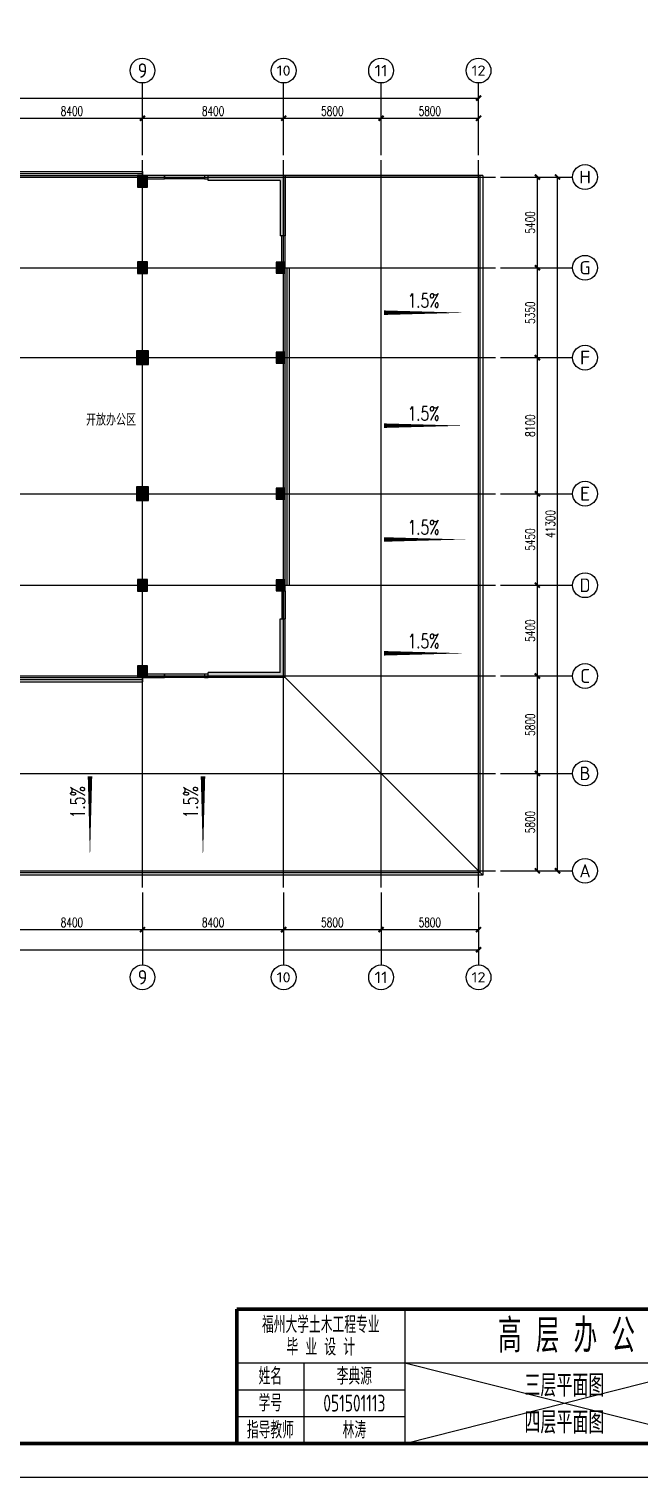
# Model space of a CAD drawing. Extents: x -1 to 1050000, y -900000 to 0.
# Drawn here: x 488434 to 524742, y -360000 to -273798 of the extents above; entities that cross this region are included whole.
import ezdxf
from ezdxf.enums import TextEntityAlignment as Align

# ---------------------------------------------------------------- set-up
doc = ezdxf.new("R2010")
doc.units = 0
doc.header["$LTSCALE"] = 1000
doc.header["$MEASUREMENT"] = 0
for name, color, linetype in [('AXIS', 3, 'Continuous'), ('AXIS_TEXT', 7, 'Continuous'), ('COLUMN', 9, 'Continuous'), ('CURTWALL', 4, 'Continuous'), ('DIM_SYMB', 3, 'Continuous'), ('G-ANNO-TTLB', 6, 'Continuous'), ('G-ANNO-TTLB-THIN', 151, 'Continuous'), ('PUB_HATCH', 8, 'Continuous'), ('PUB_TEXT', 7, 'Continuous'), ('ROOF', 4, 'Continuous'), ('Text', 7, 'Continuous'), ('WALL', 9, 'Continuous'), ('WINDOW', 4, 'Continuous')]:
    doc.layers.add(name, color=color, linetype=linetype)
doc.layers.add('DOTE', color=1, linetype='Continuous', plot=False)
doc.layers.add('ignorePrint', color=151, linetype='Continuous', plot=False)
doc.layers.add('G-ANNO-TTLB-WIDE', color=214, linetype='Continuous', lineweight=100)
doc.styles.add('_TCH_AXIS', font='tssdeng.shx', dxfattribs={"bigfont": 'GBCBIG.shx'})
doc.styles.add('_TCH_DIM', font='SIMPLEX', dxfattribs={"bigfont": 'GBCBIG'})
doc.styles.add('_TCH_DIM_T3', font='SIMPLEX', dxfattribs={"width": 0.705882, "bigfont": 'GBCBIG'})
doc.styles.add('COMPLEX', font='COMPLEX')
doc.styles.add('hztxt', font='tssdeng.shx', dxfattribs={"width": 0.7, "bigfont": 'hztxt.shx'})
doc.styles.get("Standard").update_dxf_attribs({"font": 'gbenor.shx', "bigfont": 'gbcbig.shx'})
doc.dimstyles.new('_TCH_ARCH&&100', dxfattribs={"dimtxt": 297.5, "dimasz": 100, "dimexe": 250, "dimexo": 300, "dimgap": 126.25, "dimtad": 1, "dimdec": 0, "dimzin": 0, "dimdsep": 46, "dimtxsty": '_TCH_DIM_T3', "dimblk": 'ARCHTICK', "dimcen": 0.09, "dimclrt": 7, "dimazin": 2, "dimtfac": 1, "dimtdec": 0, "dimtix": 1, "dimtmove": 2, "dimatfit": 3, "dimfxl": 1, "dimtolj": 1, "dimtzin": 0, "dimarcsym": 0})

# ---------------------------------------------------------------- blocks, each defined once
blk = doc.blocks.new('*U1')
blk.add_line((-525000, 0), (525000, 0))
blk = doc.blocks.new('*U2')
at = {"layer": 'Defpoints', "color": 0, "linetype": 'ByBlock', "lineweight": -2, "transparency": 16777216}
blk.add_blockref('*U1', (0, -360000), dxfattribs=at)
blk = doc.blocks.new('_ArchTick')
at = {"color": 0, "linetype": 'ByBlock', "const_width": 0.4}
blk.add_lwpolyline([(-0.5, -0.5), (0.5, 0.5)], dxfattribs=at)
blk = doc.blocks.new('*D382')
at = {"layer": 'AXIS', "color": 0, "lineweight": -2, "transparency": 16777216}
for p, q in [((486791, -325213), (486791, -327663)), ((495191, -325213), (495191, -327663)), ((486791, -327413), (495191, -327413))]:
    blk.add_line(p, q, dxfattribs=at)
at = {"layer": 'Defpoints', "color": 0, "transparency": 16777216}
for p in [(486791, -324913), (495191, -324913), (495191, -327413)]:
    blk.add_point(p, dxfattribs=at)
at = {"layer": 'AXIS', "color": 0, "lineweight": -2, "transparency": 16777216, "xscale": 300, "yscale": 300, "zscale": 300, "rotation": 180}
blk.add_blockref('_ArchTick', (486791, -327413), dxfattribs=at)
at = {"layer": 'AXIS', "color": 0, "lineweight": -2, "transparency": 16777216, "xscale": 300, "yscale": 300, "zscale": 300}
blk.add_blockref('_ArchTick', (495191, -327413), dxfattribs=at)
at = {"layer": 'AXIS', "color": 7, "transparency": 16777216, "insert": (490991, -326988), "char_height": 550, "attachment_point": 5, "style": '_TCH_DIM_T3'}
blk.add_mtext('\\A1;8400', dxfattribs=at)
blk = doc.blocks.new('*D383')
at = {"layer": 'AXIS', "color": 0, "lineweight": -2, "transparency": 16777216}
for p, q in [((495191, -325213), (495191, -327663)), ((503591, -325213), (503591, -327663)), ((495191, -327413), (503591, -327413))]:
    blk.add_line(p, q, dxfattribs=at)
at = {"layer": 'Defpoints', "color": 0, "transparency": 16777216}
for p in [(495191, -324913), (503591, -324913), (503591, -327413)]:
    blk.add_point(p, dxfattribs=at)
at = {"layer": 'AXIS', "color": 0, "lineweight": -2, "transparency": 16777216, "xscale": 300, "yscale": 300, "zscale": 300, "rotation": 180}
blk.add_blockref('_ArchTick', (495191, -327413), dxfattribs=at)
at = {"layer": 'AXIS', "color": 0, "lineweight": -2, "transparency": 16777216, "xscale": 300, "yscale": 300, "zscale": 300}
blk.add_blockref('_ArchTick', (503591, -327413), dxfattribs=at)
at = {"layer": 'AXIS', "color": 7, "transparency": 16777216, "insert": (499391, -326988), "char_height": 550, "attachment_point": 5, "style": '_TCH_DIM_T3'}
blk.add_mtext('\\A1;8400', dxfattribs=at)
blk = doc.blocks.new('*D384')
at = {"layer": 'AXIS', "color": 0, "lineweight": -2, "transparency": 16777216}
for p, q in [((503591, -325213), (503591, -327663)), ((509391, -325213), (509391, -327663)), ((503591, -327413), (509391, -327413))]:
    blk.add_line(p, q, dxfattribs=at)
at = {"layer": 'Defpoints', "color": 0, "transparency": 16777216}
for p in [(503591, -324913), (509391, -324913), (509391, -327413)]:
    blk.add_point(p, dxfattribs=at)
at = {"layer": 'AXIS', "color": 0, "lineweight": -2, "transparency": 16777216, "xscale": 300, "yscale": 300, "zscale": 300, "rotation": 180}
blk.add_blockref('_ArchTick', (503591, -327413), dxfattribs=at)
at = {"layer": 'AXIS', "color": 0, "lineweight": -2, "transparency": 16777216, "xscale": 300, "yscale": 300, "zscale": 300}
blk.add_blockref('_ArchTick', (509391, -327413), dxfattribs=at)
at = {"layer": 'AXIS', "color": 7, "transparency": 16777216, "insert": (506491, -326988), "char_height": 550, "attachment_point": 5, "style": '_TCH_DIM_T3'}
blk.add_mtext('\\A1;5800', dxfattribs=at)
blk = doc.blocks.new('*D385')
at = {"layer": 'AXIS', "color": 0, "lineweight": -2, "transparency": 16777216}
for p, q in [((509391, -325213), (509391, -327663)), ((515191, -325213), (515191, -327663)), ((509391, -327413), (515191, -327413))]:
    blk.add_line(p, q, dxfattribs=at)
at = {"layer": 'Defpoints', "color": 0, "transparency": 16777216}
for p in [(509391, -324913), (515191, -324913), (515191, -327413)]:
    blk.add_point(p, dxfattribs=at)
at = {"layer": 'AXIS', "color": 0, "lineweight": -2, "transparency": 16777216, "xscale": 300, "yscale": 300, "zscale": 300, "rotation": 180}
blk.add_blockref('_ArchTick', (509391, -327413), dxfattribs=at)
at = {"layer": 'AXIS', "color": 0, "lineweight": -2, "transparency": 16777216, "xscale": 300, "yscale": 300, "zscale": 300}
blk.add_blockref('_ArchTick', (515191, -327413), dxfattribs=at)
at = {"layer": 'AXIS', "color": 7, "transparency": 16777216, "insert": (512291, -326988), "char_height": 550, "attachment_point": 5, "style": '_TCH_DIM_T3'}
blk.add_mtext('\\A1;5800', dxfattribs=at)
blk = doc.blocks.new('*D368')
at = {"layer": 'AXIS', "color": 0, "lineweight": -2, "transparency": 16777216}
for p, q in [((442691, -325613), (442691, -328863)), ((515191, -325613), (515191, -328863)), ((442691, -328613), (515191, -328613))]:
    blk.add_line(p, q, dxfattribs=at)
at = {"layer": 'Defpoints', "color": 0, "transparency": 16777216}
for p in [(442691, -325313), (515191, -325313), (515191, -328613)]:
    blk.add_point(p, dxfattribs=at)
at = {"layer": 'AXIS', "color": 0, "lineweight": -2, "transparency": 16777216, "xscale": 300, "yscale": 300, "zscale": 300, "rotation": 180}
blk.add_blockref('_ArchTick', (442691, -328613), dxfattribs=at)
at = {"layer": 'AXIS', "color": 0, "lineweight": -2, "transparency": 16777216, "xscale": 300, "yscale": 300, "zscale": 300}
blk.add_blockref('_ArchTick', (515191, -328613), dxfattribs=at)
at = {"layer": 'AXIS', "color": 7, "transparency": 16777216, "insert": (478941, -328188), "char_height": 550, "attachment_point": 5, "style": '_TCH_DIM_T3'}
blk.add_mtext('\\A1;72500', dxfattribs=at)
blk = doc.blocks.new('_AXISO')
blk.add_circle((0, 0), 0.5)
at = {"layer": 'AXIS_TEXT', "style": 'COMPLEX', "width": 1.041667}
blk.add_attdef('A', text='', height=0.56, dxfattribs=at).set_placement((-0.25, -0.28), (0.25, -0.28), align=Align.FIT)
blk = doc.blocks.new('*D370')
at = {"layer": 'AXIS', "color": 0, "lineweight": -2, "transparency": 16777216}
for p, q in [((516491, -318113), (518941, -318113)), ((518691, -323913), (518691, -318113)), ((516491, -323913), (518941, -323913))]:
    blk.add_line(p, q, dxfattribs=at)
at = {"layer": 'Defpoints', "color": 0, "transparency": 16777216}
for p in [(516191, -318113), (518691, -318113), (516191, -323913)]:
    blk.add_point(p, dxfattribs=at)
at = {"layer": 'AXIS', "color": 0, "lineweight": -2, "transparency": 16777216, "xscale": 300, "yscale": 300, "zscale": 300}
for p, rotation in [((518691, -318113), 90), ((518691, -323913), 270)]:
    blk.add_blockref('_ArchTick', p, dxfattribs=dict(at, rotation=rotation))
at = {"layer": 'AXIS', "color": 7, "transparency": 16777216, "insert": (518266, -321013), "char_height": 550, "attachment_point": 5, "rotation": 90, "style": '_TCH_DIM_T3'}
blk.add_mtext('\\A1;5800', dxfattribs=at)
blk = doc.blocks.new('*D371')
at = {"layer": 'AXIS', "color": 0, "lineweight": -2, "transparency": 16777216}
for p, q in [((516491, -312313), (518941, -312313)), ((518691, -318113), (518691, -312313)), ((516491, -318113), (518941, -318113))]:
    blk.add_line(p, q, dxfattribs=at)
at = {"layer": 'Defpoints', "color": 0, "transparency": 16777216}
for p in [(516191, -312313), (518691, -312313), (516191, -318113)]:
    blk.add_point(p, dxfattribs=at)
at = {"layer": 'AXIS', "color": 0, "lineweight": -2, "transparency": 16777216, "xscale": 300, "yscale": 300, "zscale": 300}
for p, rotation in [((518691, -312313), 90), ((518691, -318113), 270)]:
    blk.add_blockref('_ArchTick', p, dxfattribs=dict(at, rotation=rotation))
at = {"layer": 'AXIS', "color": 7, "transparency": 16777216, "insert": (518266, -315213), "char_height": 550, "attachment_point": 5, "rotation": 90, "style": '_TCH_DIM_T3'}
blk.add_mtext('\\A1;5800', dxfattribs=at)
blk = doc.blocks.new('*D372')
at = {"layer": 'AXIS', "color": 0, "lineweight": -2, "transparency": 16777216}
for p, q in [((516491, -306913), (518941, -306913)), ((518691, -312313), (518691, -306913)), ((516491, -312313), (518941, -312313))]:
    blk.add_line(p, q, dxfattribs=at)
at = {"layer": 'Defpoints', "color": 0, "transparency": 16777216}
for p in [(516191, -306913), (518691, -306913), (516191, -312313)]:
    blk.add_point(p, dxfattribs=at)
at = {"layer": 'AXIS', "color": 0, "lineweight": -2, "transparency": 16777216, "xscale": 300, "yscale": 300, "zscale": 300}
for p, rotation in [((518691, -306913), 90), ((518691, -312313), 270)]:
    blk.add_blockref('_ArchTick', p, dxfattribs=dict(at, rotation=rotation))
at = {"layer": 'AXIS', "color": 7, "transparency": 16777216, "insert": (518266, -309613), "char_height": 550, "attachment_point": 5, "rotation": 90, "style": '_TCH_DIM_T3'}
blk.add_mtext('\\A1;5400', dxfattribs=at)
blk = doc.blocks.new('*D373')
at = {"layer": 'AXIS', "color": 0, "lineweight": -2, "transparency": 16777216}
for p, q in [((516491, -301463), (518941, -301463)), ((518691, -306913), (518691, -301463)), ((516491, -306913), (518941, -306913))]:
    blk.add_line(p, q, dxfattribs=at)
at = {"layer": 'Defpoints', "color": 0, "transparency": 16777216}
for p in [(516191, -301463), (518691, -301463), (516191, -306913)]:
    blk.add_point(p, dxfattribs=at)
at = {"layer": 'AXIS', "color": 0, "lineweight": -2, "transparency": 16777216, "xscale": 300, "yscale": 300, "zscale": 300}
for p, rotation in [((518691, -301463), 90), ((518691, -306913), 270)]:
    blk.add_blockref('_ArchTick', p, dxfattribs=dict(at, rotation=rotation))
at = {"layer": 'AXIS', "color": 7, "transparency": 16777216, "insert": (518266, -304188), "char_height": 550, "attachment_point": 5, "rotation": 90, "style": '_TCH_DIM_T3'}
blk.add_mtext('\\A1;5450', dxfattribs=at)
blk = doc.blocks.new('*D374')
at = {"layer": 'AXIS', "color": 0, "lineweight": -2, "transparency": 16777216}
for p, q in [((516491, -293363), (518941, -293363)), ((518691, -301463), (518691, -293363)), ((516491, -301463), (518941, -301463))]:
    blk.add_line(p, q, dxfattribs=at)
at = {"layer": 'Defpoints', "color": 0, "transparency": 16777216}
for p in [(516191, -293363), (518691, -293363), (516191, -301463)]:
    blk.add_point(p, dxfattribs=at)
at = {"layer": 'AXIS', "color": 0, "lineweight": -2, "transparency": 16777216, "xscale": 300, "yscale": 300, "zscale": 300}
for p, rotation in [((518691, -293363), 90), ((518691, -301463), 270)]:
    blk.add_blockref('_ArchTick', p, dxfattribs=dict(at, rotation=rotation))
at = {"layer": 'AXIS', "color": 7, "transparency": 16777216, "insert": (518266, -297413), "char_height": 550, "attachment_point": 5, "rotation": 90, "style": '_TCH_DIM_T3'}
blk.add_mtext('\\A1;8100', dxfattribs=at)
blk = doc.blocks.new('*D375')
at = {"layer": 'AXIS', "color": 0, "lineweight": -2, "transparency": 16777216}
for p, q in [((516491, -288013), (518941, -288013)), ((518691, -293363), (518691, -288013)), ((516491, -293363), (518941, -293363))]:
    blk.add_line(p, q, dxfattribs=at)
at = {"layer": 'Defpoints', "color": 0, "transparency": 16777216}
for p in [(516191, -288013), (518691, -288013), (516191, -293363)]:
    blk.add_point(p, dxfattribs=at)
at = {"layer": 'AXIS', "color": 0, "lineweight": -2, "transparency": 16777216, "xscale": 300, "yscale": 300, "zscale": 300}
for p, rotation in [((518691, -288013), 90), ((518691, -293363), 270)]:
    blk.add_blockref('_ArchTick', p, dxfattribs=dict(at, rotation=rotation))
at = {"layer": 'AXIS', "color": 7, "transparency": 16777216, "insert": (518266, -290688), "char_height": 550, "attachment_point": 5, "rotation": 90, "style": '_TCH_DIM_T3'}
blk.add_mtext('\\A1;5350', dxfattribs=at)
blk = doc.blocks.new('*D376')
at = {"layer": 'AXIS', "color": 0, "lineweight": -2, "transparency": 16777216}
for p, q in [((516491, -282613), (518941, -282613)), ((518691, -288013), (518691, -282613)), ((516491, -288013), (518941, -288013))]:
    blk.add_line(p, q, dxfattribs=at)
at = {"layer": 'Defpoints', "color": 0, "transparency": 16777216}
for p in [(516191, -282613), (518691, -282613), (516191, -288013)]:
    blk.add_point(p, dxfattribs=at)
at = {"layer": 'AXIS', "color": 0, "lineweight": -2, "transparency": 16777216, "xscale": 300, "yscale": 300, "zscale": 300}
for p, rotation in [((518691, -282613), 90), ((518691, -288013), 270)]:
    blk.add_blockref('_ArchTick', p, dxfattribs=dict(at, rotation=rotation))
at = {"layer": 'AXIS', "color": 7, "transparency": 16777216, "insert": (518266, -285313), "char_height": 550, "attachment_point": 5, "rotation": 90, "style": '_TCH_DIM_T3'}
blk.add_mtext('\\A1;5400', dxfattribs=at)
blk = doc.blocks.new('*D386')
at = {"layer": 'AXIS', "color": 0, "lineweight": -2, "transparency": 16777216}
for p, q in [((516891, -282613), (520141, -282613)), ((519891, -323913), (519891, -282613)), ((516891, -323913), (520141, -323913))]:
    blk.add_line(p, q, dxfattribs=at)
at = {"layer": 'Defpoints', "color": 0, "transparency": 16777216}
for p in [(516591, -282613), (519891, -282613), (516591, -323913)]:
    blk.add_point(p, dxfattribs=at)
at = {"layer": 'AXIS', "color": 0, "lineweight": -2, "transparency": 16777216, "xscale": 300, "yscale": 300, "zscale": 300}
for p, rotation in [((519891, -282613), 90), ((519891, -323913), 270)]:
    blk.add_blockref('_ArchTick', p, dxfattribs=dict(at, rotation=rotation))
at = {"layer": 'AXIS', "color": 7, "transparency": 16777216, "insert": (519466, -303263), "char_height": 550, "attachment_point": 5, "rotation": 90, "style": '_TCH_DIM_T3'}
blk.add_mtext('\\A1;41300', dxfattribs=at)
blk = doc.blocks.new('*D394')
at = {"layer": 'AXIS', "color": 0, "lineweight": -2, "transparency": 16777216}
for p, q in [((486791, -281313), (486791, -278863)), ((486791, -279113), (495191, -279113)), ((495191, -281313), (495191, -278863))]:
    blk.add_line(p, q, dxfattribs=at)
at = {"layer": 'Defpoints', "color": 0, "transparency": 16777216}
for p in [(495191, -279113), (486791, -281613), (495191, -281613)]:
    blk.add_point(p, dxfattribs=at)
at = {"layer": 'AXIS', "color": 0, "lineweight": -2, "transparency": 16777216, "xscale": 300, "yscale": 300, "zscale": 300, "rotation": 180}
blk.add_blockref('_ArchTick', (486791, -279113), dxfattribs=at)
at = {"layer": 'AXIS', "color": 0, "lineweight": -2, "transparency": 16777216, "xscale": 300, "yscale": 300, "zscale": 300}
blk.add_blockref('_ArchTick', (495191, -279113), dxfattribs=at)
at = {"layer": 'AXIS', "color": 7, "transparency": 16777216, "insert": (490991, -278688), "char_height": 550, "attachment_point": 5, "style": '_TCH_DIM_T3'}
blk.add_mtext('\\A1;8400', dxfattribs=at)
blk = doc.blocks.new('*D395')
at = {"layer": 'AXIS', "color": 0, "lineweight": -2, "transparency": 16777216}
for p, q in [((495191, -281313), (495191, -278863)), ((495191, -279113), (503591, -279113)), ((503591, -281313), (503591, -278863))]:
    blk.add_line(p, q, dxfattribs=at)
at = {"layer": 'Defpoints', "color": 0, "transparency": 16777216}
for p in [(503591, -279113), (495191, -281613), (503591, -281613)]:
    blk.add_point(p, dxfattribs=at)
at = {"layer": 'AXIS', "color": 0, "lineweight": -2, "transparency": 16777216, "xscale": 300, "yscale": 300, "zscale": 300, "rotation": 180}
blk.add_blockref('_ArchTick', (495191, -279113), dxfattribs=at)
at = {"layer": 'AXIS', "color": 0, "lineweight": -2, "transparency": 16777216, "xscale": 300, "yscale": 300, "zscale": 300}
blk.add_blockref('_ArchTick', (503591, -279113), dxfattribs=at)
at = {"layer": 'AXIS', "color": 7, "transparency": 16777216, "insert": (499391, -278688), "char_height": 550, "attachment_point": 5, "style": '_TCH_DIM_T3'}
blk.add_mtext('\\A1;8400', dxfattribs=at)
blk = doc.blocks.new('*D396')
at = {"layer": 'AXIS', "color": 0, "lineweight": -2, "transparency": 16777216}
for p, q in [((503591, -281313), (503591, -278863)), ((503591, -279113), (509391, -279113)), ((509391, -281313), (509391, -278863))]:
    blk.add_line(p, q, dxfattribs=at)
at = {"layer": 'Defpoints', "color": 0, "transparency": 16777216}
for p in [(509391, -279113), (503591, -281613), (509391, -281613)]:
    blk.add_point(p, dxfattribs=at)
at = {"layer": 'AXIS', "color": 0, "lineweight": -2, "transparency": 16777216, "xscale": 300, "yscale": 300, "zscale": 300, "rotation": 180}
blk.add_blockref('_ArchTick', (503591, -279113), dxfattribs=at)
at = {"layer": 'AXIS', "color": 0, "lineweight": -2, "transparency": 16777216, "xscale": 300, "yscale": 300, "zscale": 300}
blk.add_blockref('_ArchTick', (509391, -279113), dxfattribs=at)
at = {"layer": 'AXIS', "color": 7, "transparency": 16777216, "insert": (506491, -278688), "char_height": 550, "attachment_point": 5, "style": '_TCH_DIM_T3'}
blk.add_mtext('\\A1;5800', dxfattribs=at)
blk = doc.blocks.new('*D397')
at = {"layer": 'AXIS', "color": 0, "lineweight": -2, "transparency": 16777216}
for p, q in [((509391, -281313), (509391, -278863)), ((509391, -279113), (515191, -279113)), ((515191, -281313), (515191, -278863))]:
    blk.add_line(p, q, dxfattribs=at)
at = {"layer": 'Defpoints', "color": 0, "transparency": 16777216}
for p in [(515191, -279113), (509391, -281613), (515191, -281613)]:
    blk.add_point(p, dxfattribs=at)
at = {"layer": 'AXIS', "color": 0, "lineweight": -2, "transparency": 16777216, "xscale": 300, "yscale": 300, "zscale": 300, "rotation": 180}
blk.add_blockref('_ArchTick', (509391, -279113), dxfattribs=at)
at = {"layer": 'AXIS', "color": 0, "lineweight": -2, "transparency": 16777216, "xscale": 300, "yscale": 300, "zscale": 300}
blk.add_blockref('_ArchTick', (515191, -279113), dxfattribs=at)
at = {"layer": 'AXIS', "color": 7, "transparency": 16777216, "insert": (512291, -278688), "char_height": 550, "attachment_point": 5, "style": '_TCH_DIM_T3'}
blk.add_mtext('\\A1;5800', dxfattribs=at)
blk = doc.blocks.new('*D398')
at = {"layer": 'AXIS', "color": 0, "lineweight": -2, "transparency": 16777216}
for p, q in [((442691, -280913), (442691, -277663)), ((442691, -277913), (515191, -277913)), ((515191, -280913), (515191, -277663))]:
    blk.add_line(p, q, dxfattribs=at)
at = {"layer": 'Defpoints', "color": 0, "transparency": 16777216}
for p in [(515191, -277913), (442691, -281213), (515191, -281213)]:
    blk.add_point(p, dxfattribs=at)
at = {"layer": 'AXIS', "color": 0, "lineweight": -2, "transparency": 16777216, "xscale": 300, "yscale": 300, "zscale": 300, "rotation": 180}
blk.add_blockref('_ArchTick', (442691, -277913), dxfattribs=at)
at = {"layer": 'AXIS', "color": 0, "lineweight": -2, "transparency": 16777216, "xscale": 300, "yscale": 300, "zscale": 300}
blk.add_blockref('_ArchTick', (515191, -277913), dxfattribs=at)
at = {"layer": 'AXIS', "color": 7, "transparency": 16777216, "insert": (478941, -277488), "char_height": 550, "attachment_point": 5, "style": '_TCH_DIM_T3'}
blk.add_mtext('\\A1;72500', dxfattribs=at)
blk = doc.blocks.new('_FZH')
blk.add_lwpolyline([(-0.5, -0.5), (0.5, -0.5), (0.5, 0.5), (-0.5, 0.5)], close=True)
at = {"layer": 'PUB_HATCH'}
blk.add_solid([(-0.5, -0.5), (0.5, -0.5), (-0.5, 0.5), (0.5, 0.5)], dxfattribs=at)
blk = doc.blocks.new('$WINLIB2D$00000002')
at = {"color": 0}
for points in [[(-0.5, 0.5), (0.5, 0.5)], [(-0.5, 0.5), (-0.5, -0.5)], [(0.5, 0.5), (0.5, -0.5)], [(0.5, 0), (-0.5, 0)], [(-0.5, -0.5), (0.5, -0.5)]]:
    blk.add_lwpolyline(points, dxfattribs=at)

msp = doc.modelspace()

# ---------------------------------------------------------------- hatches: boundary and pattern name
at = {"layer": 'PUB_HATCH'}
for points in [[(503390.6, -282813.25), (503690.6, -282513.25), (499090.6, -282513.25), (499090.6, -282813.25)], [(503690.6, -282513.25), (503390.6, -282813.25), (503390.6, -286113.25), (503690.6, -286113.25)], [(503390.6, -312113.25), (503690.6, -312413.25), (503690.6, -308913.25), (503390.6, -308913.25)], [(503690.6, -312413.25), (503390.6, -312113.25), (499090.6, -312113.25), (499090.6, -312413.25)]]:
    msp.add_hatch(color=256, dxfattribs=at).paths.add_polyline_path(points)

# ---------------------------------------------------------------- linework, layer by layer
at = {"layer": 'AXIS'}
for p, q in [((495190.6, -281013.25), (495190.6, -277013.25)), ((503590.6, -281013.25), (503590.6, -277013.25)), ((509390.6, -281013.25), (509390.6, -277013.25)), ((515190.6, -281013.25), (515190.6, -277013.25)), ((516790.6, -282613.25), (520790.6, -282613.25)), ((516790.6, -288013.25), (520790.6, -288013.25)), ((516790.6, -293363.25), (520790.6, -293363.25)), ((516790.6, -301463.25), (520790.6, -301463.25)), ((516790.6, -306913.25), (520790.6, -306913.25)), ((516790.6, -312313.25), (520790.6, -312313.25)), ((516790.6, -318113.25), (520790.6, -318113.25)), ((516790.6, -323913.25), (520790.6, -323913.25)), ((495190.6, -325513.25), (495190.6, -329513.25)), ((503590.6, -325513.25), (503590.6, -329513.25)), ((509390.6, -325513.25), (509390.6, -329513.25)), ((515190.6, -325513.25), (515190.6, -329513.25))]:
    msp.add_line(p, q, dxfattribs=at)
at = {"layer": 'CURTWALL'}
for p, q in [((462680.48, -282273.25), (495190.6, -282273.25)), ((462680.48, -282393.25), (495190.6, -282393.25)), ((462680.48, -282513.25), (495190.6, -282513.25)), ((495190.6, -282273.25), (495190.6, -282513.25)), ((503690.6, -306913.25), (503690.6, -288013.25)), ((503690.6, -288013.25), (503930.6, -288013.25)), ((503810.6, -306913.25), (503810.6, -288013.25)), ((503930.6, -306913.25), (503930.6, -288013.25)), ((503690.6, -306913.25), (503930.6, -306913.25)), ((462680.48, -312413.25), (495190.6, -312413.25)), ((462680.48, -312533.25), (495190.6, -312533.25)), ((462680.48, -312653.25), (495190.6, -312653.25)), ((495190.6, -312413.25), (495190.6, -312653.25))]:
    msp.add_line(p, q, dxfattribs=at)
at = {"layer": 'DIM_SYMB'}
for points in [[(508570.6, -290688.25, 0, 0, 0), (514450.6, -290688.25, 0, 266.67, 0), (509570.6, -290688.25, 0, 0, 0)], [(508570.6, -297413.25, 0, 0, 0), (514450.6, -297413.25, 0, 266.67, 0), (509570.6, -297413.25, 0, 0, 0)], [(508570.6, -304188.25, 0, 0, 0), (514450.6, -304188.25, 0, 266.67, 0), (509570.6, -304188.25, 0, 0, 0)], [(508570.6, -310963.25, 0, 0, 0), (514450.6, -310963.25, 0, 266.67, 0), (509570.6, -310963.25, 0, 0, 0)], [(492065.6, -317293.25, 0, 0, 0), (492065.6, -323173.25, 0, 266.67, 0), (492065.6, -318293.25, 0, 0, 0)], [(498790.6, -317293.25, 0, 0, 0), (498790.6, -323173.25, 0, 266.67, 0), (498790.6, -318293.25, 0, 0, 0)]]:
    msp.add_lwpolyline(points, format="xyseb", dxfattribs=at)
at = {"layer": 'DOTE'}
for p, q in [((495190.6, -324913.25), (495190.6, -281613.25)), ((503590.6, -324913.25), (503590.6, -281613.25)), ((509390.6, -324913.25), (509390.6, -281613.25)), ((515190.6, -324913.25), (515190.6, -281613.25)), ((441690.6, -282613.25), (516190.6, -282613.25)), ((441690.6, -288013.25), (516190.6, -288013.25)), ((441690.6, -293363.25), (516190.6, -293363.25)), ((441690.6, -301463.25), (516190.6, -301463.25)), ((441690.6, -306913.25), (516190.6, -306913.25)), ((441690.6, -312313.25), (516190.6, -312313.25)), ((441690.6, -318113.25), (516190.6, -318113.25)), ((441690.6, -323913.25), (516190.6, -323913.25))]:
    msp.add_line(p, q, dxfattribs=at)
at = {"layer": 'G-ANNO-TTLB-THIN', "lineweight": 100}
for q in [(500799.47, -358000.03), (536799.47, -350000.03)]:
    msp.add_line((500799.47, -350000.03), q, dxfattribs=at)
at = {"layer": 'G-ANNO-TTLB-THIN'}
for p, q in [((510799.47, -350000.03), (510799.47, -358000.03)), ((500799.47, -353200.03), (536799.47, -353200.03)), ((504799.47, -353200.03), (504799.47, -358000.03)), ((500799.47, -354800.03), (510799.47, -354800.03)), ((500799.47, -356400.03), (510799.47, -356400.03))]:
    msp.add_line(p, q, dxfattribs=at)
msp.add_lwpolyline([(419999.47, -191800.03), (419999.47, -360000.03), (538799.47, -360000.03), (538799.47, -191800.03)], close=True, dxfattribs=at)
at = {"layer": 'G-ANNO-TTLB-WIDE'}
msp.add_lwpolyline([(536799.47, -196800.03), (421999.47, -196800.03), (421999.47, -358000.03), (536799.47, -358000.03)], close=True, dxfattribs=at)
at = {"layer": 'ignorePrint'}
for p, q in [((510799.47, -358000.03), (529799.47, -353200.03)), ((510799.47, -353200.03), (529799.47, -358000.03))]:
    msp.add_line(p, q, dxfattribs=at)
at = {"layer": 'ROOF'}
for p, q in [((515450.6, -282513.25), (503690.6, -282513.25)), ((503690.6, -287688.25), (503690.6, -282513.25)), ((515450.6, -282513.25), (515450.6, -324173.25)), ((503690.6, -293038.25), (503690.6, -288338.25)), ((503690.6, -301138.25), (503690.6, -293688.25)), ((503690.6, -306588.25), (503690.6, -301788.25)), ((503690.6, -312413.25), (503690.6, -307238.25)), ((487065.6, -312413.25), (494890.6, -312413.25)), ((503690.6, -312413.25), (495490.6, -312413.25)), ((515450.6, -324173.25), (503690.6, -312413.25)), ((515450.6, -324173.25), (442430.6, -324173.25))]:
    msp.add_line(p, q, dxfattribs=at)
at = {"layer": 'WALL'}
for p, q in [((496490.6, -282513.25), (495490.6, -282513.25)), ((495490.6, -282713.25), (496490.6, -282713.25)), ((496490.6, -282713.25), (496490.6, -282513.25)), ((499090.6, -282513.25), (498890.6, -282513.25)), ((498890.6, -282513.25), (498890.6, -282713.25)), ((498890.6, -282713.25), (499090.6, -282713.25)), ((503690.6, -282513.25), (499090.6, -282513.25)), ((499090.6, -282813.25), (499090.6, -282513.25)), ((515290.6, -282513.25), (503690.6, -282513.25)), ((503690.6, -282513.25), (503690.6, -286113.25)), ((515190.6, -282613.25), (503690.6, -282613.25)), ((515190.6, -323913.25), (515190.6, -282613.25)), ((515290.6, -324013.25), (515290.6, -282513.25)), ((503390.6, -282813.25), (499090.6, -282813.25)), ((503390.6, -282813.25), (503390.6, -286113.25)), ((503690.6, -286113.25), (503390.6, -286113.25)), ((503490.6, -287688.25), (503490.6, -286113.25)), ((503690.6, -287688.25), (503690.6, -286113.25)), ((503490.6, -307238.25), (503490.6, -308913.25)), ((503690.6, -307238.25), (503690.6, -308913.25)), ((503390.6, -312113.25), (503390.6, -308913.25)), ((503390.6, -308913.25), (503690.6, -308913.25)), ((503690.6, -312413.25), (503690.6, -308913.25)), ((496490.6, -312213.25), (495490.6, -312213.25)), ((495490.6, -312413.25), (496490.6, -312413.25)), ((496490.6, -312413.25), (496490.6, -312213.25)), ((499090.6, -312213.25), (498890.6, -312213.25)), ((498890.6, -312213.25), (498890.6, -312413.25)), ((498890.6, -312413.25), (499090.6, -312413.25)), ((503390.6, -312113.25), (499090.6, -312113.25)), ((499090.6, -312413.25), (499090.6, -312113.25)), ((503690.6, -312413.25), (499090.6, -312413.25)), ((442590.6, -324013.25), (515290.6, -324013.25)), ((442690.6, -323913.25), (515190.6, -323913.25))]:
    msp.add_line(p, q, dxfattribs=at)

# ---------------------------------------------------------------- block references
at = {"layer": 'AXIS'}
ref = msp.add_blockref('_AXISO', (495190.6, -276275), dxfattribs=dict(at, xscale=1476.510067114094, yscale=1476.510067114094, zscale=1476.510067114094))
ref.add_attrib('A', '9', dxfattribs={"layer": 'AXIS_TEXT', "height": 859.97, "style": '_TCH_AXIS', "width": 1.333333}).set_placement((494903.94, -276704.98), (495477.25, -276704.98), align=Align.FIT)
ref = msp.add_blockref('_AXISO', (503590.6, -276275), dxfattribs=dict(at, xscale=1476.510067114094, yscale=1476.510067114094, zscale=1476.510067114094))
ref.add_attrib('A', '10', dxfattribs={"layer": 'AXIS_TEXT', "height": 606.191, "style": '_TCH_AXIS', "width": 1.196825}).set_placement((503172.04, -276578.09), (504009.16, -276578.09), align=Align.FIT)
ref = msp.add_blockref('_AXISO', (509390.6, -276275), dxfattribs=dict(at, xscale=1476.510067114094, yscale=1476.510067114094, zscale=1476.510067114094))
ref.add_attrib('A', '11', dxfattribs={"layer": 'AXIS_TEXT', "height": 680.602, "style": '_TCH_AXIS', "width": 1.414966}).set_placement((509001.68, -276615.3), (509779.51, -276615.3), align=Align.FIT)
ref = msp.add_blockref('_AXISO', (515190.6, -276275), dxfattribs=dict(at, xscale=1476.510067114094, yscale=1476.510067114094, zscale=1476.510067114094))
ref.add_attrib('A', '12', dxfattribs={"layer": 'AXIS_TEXT', "height": 606.191, "style": '_TCH_AXIS', "width": 1.196825}).set_placement((514772.04, -276578.09), (515609.16, -276578.09), align=Align.FIT)
ref = msp.add_blockref('_AXISO', (521528.85, -282613.25), dxfattribs=dict(at, xscale=1476.510067114094, yscale=1476.510067114094, zscale=1476.510067114094))
ref.add_attrib('A', 'H', dxfattribs={"layer": 'AXIS_TEXT', "height": 748.44, "style": '_TCH_AXIS', "width": 1.768707}).set_placement((521172.45, -282987.47), (521885.25, -282987.47), align=Align.FIT)
ref = msp.add_blockref('_AXISO', (521528.85, -288013.25), dxfattribs=dict(at, xscale=1476.510067114094, yscale=1476.510067114094, zscale=1476.510067114094))
ref.add_attrib('A', 'G', dxfattribs={"layer": 'AXIS_TEXT', "height": 784.74, "style": '_TCH_AXIS', "width": 1.485714}).set_placement((521192.54, -288405.62), (521865.17, -288405.62), align=Align.FIT)
ref = msp.add_blockref('_AXISO', (521528.85, -293363.25), dxfattribs=dict(at, xscale=1476.510067114094, yscale=1476.510067114094, zscale=1476.510067114094))
ref.add_attrib('A', 'F', dxfattribs={"layer": 'AXIS_TEXT', "height": 822.12, "style": '_TCH_AXIS', "width": 1.52381}).set_placement((521215.66, -293774.31), (521842.04, -293774.31), align=Align.FIT)
ref = msp.add_blockref('_AXISO', (521528.85, -301463.25), dxfattribs=dict(at, xscale=1476.510067114094, yscale=1476.510067114094, zscale=1476.510067114094))
ref.add_attrib('A', 'E', dxfattribs={"layer": 'AXIS_TEXT', "height": 822.12, "style": '_TCH_AXIS', "width": 1.52381}).set_placement((521215.66, -301874.31), (521842.04, -301874.31), align=Align.FIT)
ref = msp.add_blockref('_AXISO', (521528.85, -306913.25), dxfattribs=dict(at, xscale=1476.510067114094, yscale=1476.510067114094, zscale=1476.510067114094))
ref.add_attrib('A', 'D', dxfattribs={"layer": 'AXIS_TEXT', "height": 803.33, "style": '_TCH_AXIS', "width": 1.503401}).set_placement((521203.7, -307314.92), (521854.01, -307314.92), align=Align.FIT)
ref = msp.add_blockref('_AXISO', (521528.85, -312313.25), dxfattribs=dict(at, xscale=1476.510067114094, yscale=1476.510067114094, zscale=1476.510067114094))
ref.add_attrib('A', 'C', dxfattribs={"layer": 'AXIS_TEXT', "height": 841.04, "style": '_TCH_AXIS', "width": 1.238095}).set_placement((521228.48, -312733.77), (521829.22, -312733.77), align=Align.FIT)
ref = msp.add_blockref('_AXISO', (521528.85, -318113.25), dxfattribs=dict(at, xscale=1476.510067114094, yscale=1476.510067114094, zscale=1476.510067114094))
ref.add_attrib('A', 'B', dxfattribs={"layer": 'AXIS_TEXT', "height": 803.33, "style": '_TCH_AXIS', "width": 1.503401}).set_placement((521203.7, -318514.92), (521854.01, -318514.92), align=Align.FIT)
ref = msp.add_blockref('_AXISO', (521528.85, -323913.25), dxfattribs=dict(at, xscale=1476.510067114094, yscale=1476.510067114094, zscale=1476.510067114094))
ref.add_attrib('A', 'A', dxfattribs={"layer": 'AXIS_TEXT', "height": 784.74, "style": '_TCH_AXIS', "width": 1.392857}).set_placement((521192.54, -324305.62), (521865.17, -324305.62), align=Align.FIT)
ref = msp.add_blockref('_AXISO', (495190.6, -330251.51), dxfattribs=dict(at, xscale=1476.510067114094, yscale=1476.510067114094, zscale=1476.510067114094))
ref.add_attrib('A', '9', dxfattribs={"layer": 'AXIS_TEXT', "height": 859.97, "style": '_TCH_AXIS', "width": 1.333333}).set_placement((494903.94, -330681.49), (495477.25, -330681.49), align=Align.FIT)
ref = msp.add_blockref('_AXISO', (503590.6, -330251.51), dxfattribs=dict(at, xscale=1476.510067114094, yscale=1476.510067114094, zscale=1476.510067114094))
ref.add_attrib('A', '10', dxfattribs={"layer": 'AXIS_TEXT', "height": 606.191, "style": '_TCH_AXIS', "width": 1.196825}).set_placement((503172.04, -330554.6), (504009.16, -330554.6), align=Align.FIT)
ref = msp.add_blockref('_AXISO', (509390.6, -330251.51), dxfattribs=dict(at, xscale=1476.510067114094, yscale=1476.510067114094, zscale=1476.510067114094))
ref.add_attrib('A', '11', dxfattribs={"layer": 'AXIS_TEXT', "height": 680.602, "style": '_TCH_AXIS', "width": 1.414966}).set_placement((509001.68, -330591.81), (509779.51, -330591.81), align=Align.FIT)
ref = msp.add_blockref('_AXISO', (515190.6, -330251.51), dxfattribs=dict(at, xscale=1476.510067114094, yscale=1476.510067114094, zscale=1476.510067114094))
ref.add_attrib('A', '12', dxfattribs={"layer": 'AXIS_TEXT', "height": 606.191, "style": '_TCH_AXIS', "width": 1.196825}).set_placement((514772.04, -330554.6), (515609.16, -330554.6), align=Align.FIT)
at = {"layer": 'COLUMN'}
for p, xscale, yscale, zscale in [((495190.6, -282863.25), 600, 700, 700), ((495190.6, -288013.25), 600, 700, 700), ((503415.6, -288013.25), 550, 650, 650), ((495190.6, -293363.25), 700, 800, 800), ((503415.6, -293363.25), 550, 650, 650), ((495190.6, -301463.25), 700, 800, 800), ((503415.6, -301463.25), 550, 650, 650), ((495190.6, -306913.25), 600, 700, 700), ((503415.6, -306913.25), 550, 650, 650), ((495190.6, -312063.25), 600, 700, 700)]:
    msp.add_blockref('_FZH', p, dxfattribs=dict(at, xscale=xscale, yscale=yscale, zscale=zscale))
at = {"layer": 'Defpoints'}
msp.add_blockref('*U2', (525000, 0), dxfattribs=at)
at = {"layer": 'WINDOW', "xscale": -2400, "yscale": 200, "zscale": -2400}
for p in [(497690.6, -282613.25), (497690.6, -312313.25)]:
    msp.add_blockref('$WINLIB2D$00000002', p, dxfattribs=at)

# ---------------------------------------------------------------- texts
at = {"insert": (523799.47, -351600.03), "char_height": 2000, "attachment_point": 5, "style": 'hztxt'}
msp.add_mtext_dynamic_manual_height_columns('高 层 办 公 楼 设 计', width=23534.7227, gutter_width=5000, heights=[0], dxfattribs=at)
at = {"insert": (520299.47, -355655.18), "char_height": 1320, "attachment_point": 5}
msp.add_mtext_dynamic_manual_height_columns('三层平面图\\P四层平面图', width=13345.3824, gutter_width=1750, heights=[0], dxfattribs=at)
at = {"layer": 'G-ANNO-TTLB', "char_height": 1000, "attachment_point": 5, "style": 'hztxt'}
for s, insert, width, line_spacing_factor in [('福州大学土木工程专业\\P毕 业 设 计', (505799.47, -351600.03), 14210.0424, 0.8), ('姓名', (502799.47, -354000.03), 3312, 0.938532), ('李典源', (507799.47, -354000.03), 3312, 0.938532), ('学号', (502799.47, -355600.03), 3312, 0.938532), ('051501113', (507799.47, -355600.03), 4968, 0.938532), ('指导教师', (502799.47, -357200.03), 4416, 0.938532), ('林涛', (507799.47, -357200.03), 3312, 0.938532)]:
    msp.add_mtext(s, dxfattribs=dict(at, insert=insert, width=width, line_spacing_factor=line_spacing_factor))
at = {"layer": 'PUB_TEXT', "style": '_TCH_DIM', "width": 0.705882}
for p in [(510967.74, -290388.25), (510967.74, -297113.25), (510967.74, -303888.25), (510967.74, -310663.25)]:
    msp.add_text('1.5%', height=850, dxfattribs=at).set_placement(p)
for p in [(491765.6, -320776.11), (498490.6, -320776.11)]:
    msp.add_text('1.5%', height=850, rotation=90, dxfattribs=at).set_placement(p)
at = {"layer": 'Text', "insert": (493315.94, -297061.66), "char_height": 700, "attachment_point": 5}
msp.add_mtext_dynamic_manual_height_columns('开放办公区', width=5700, gutter_width=1750, heights=[0], dxfattribs=at)

# ---------------------------------------------------------------- dimensions: what is measured, and where the dimension line sits
at = {"layer": 'AXIS'}
for p1, p2, distance, picture, middle in [((442690.6, -281213.25), (515190.6, -281213.25), 3300, '*D398', (478940.6, -277488.25)), ((486790.6, -281613.25), (495190.6, -281613.25), 2500, '*D394', (490990.6, -278688.25)), ((495190.6, -281613.25), (503590.6, -281613.25), 2500, '*D395', (499390.6, -278688.25)), ((503590.6, -281613.25), (509390.6, -281613.25), 2500, '*D396', (506490.6, -278688.25)), ((509390.6, -281613.25), (515190.6, -281613.25), 2500, '*D397', (512290.6, -278688.25)), ((516190.6, -288013.25), (516190.6, -282613.25), -2500, '*D376', (518265.6, -285313.25)), ((516590.6, -323913.25), (516590.6, -282613.25), -3300, '*D386', (519465.6, -303263.25)), ((516190.6, -293363.25), (516190.6, -288013.25), -2500, '*D375', (518265.6, -290688.25)), ((516190.6, -301463.25), (516190.6, -293363.25), -2500, '*D374', (518265.6, -297413.25)), ((516190.6, -306913.25), (516190.6, -301463.25), -2500, '*D373', (518265.6, -304188.25)), ((516190.6, -312313.25), (516190.6, -306913.25), -2500, '*D372', (518265.6, -309613.25)), ((516190.6, -318113.25), (516190.6, -312313.25), -2500, '*D371', (518265.6, -315213.25)), ((516190.6, -323913.25), (516190.6, -318113.25), -2500, '*D370', (518265.6, -321013.25)), ((486790.6, -324913.25), (495190.6, -324913.25), -2500, '*D382', (490990.6, -326988.25)), ((495190.6, -324913.25), (503590.6, -324913.25), -2500, '*D383', (499390.6, -326988.25)), ((503590.6, -324913.25), (509390.6, -324913.25), -2500, '*D384', (506490.6, -326988.25)), ((509390.6, -324913.25), (515190.6, -324913.25), -2500, '*D385', (512290.6, -326988.25)), ((442690.6, -325313.25), (515190.6, -325313.25), -3300, '*D368', (478940.6, -328188.25))]:
    dim = msp.add_aligned_dim(p1=p1, p2=p2, distance=distance, dimstyle='_TCH_ARCH&&100', override={"dimtxt": 550, "dimasz": 300, "dimgap": 150}, dxfattribs=at)
    dim.commit()
    dim.dimension.update_dxf_attribs({"geometry": picture, "text_midpoint": middle})

doc.saveas('drawing.dxf')
